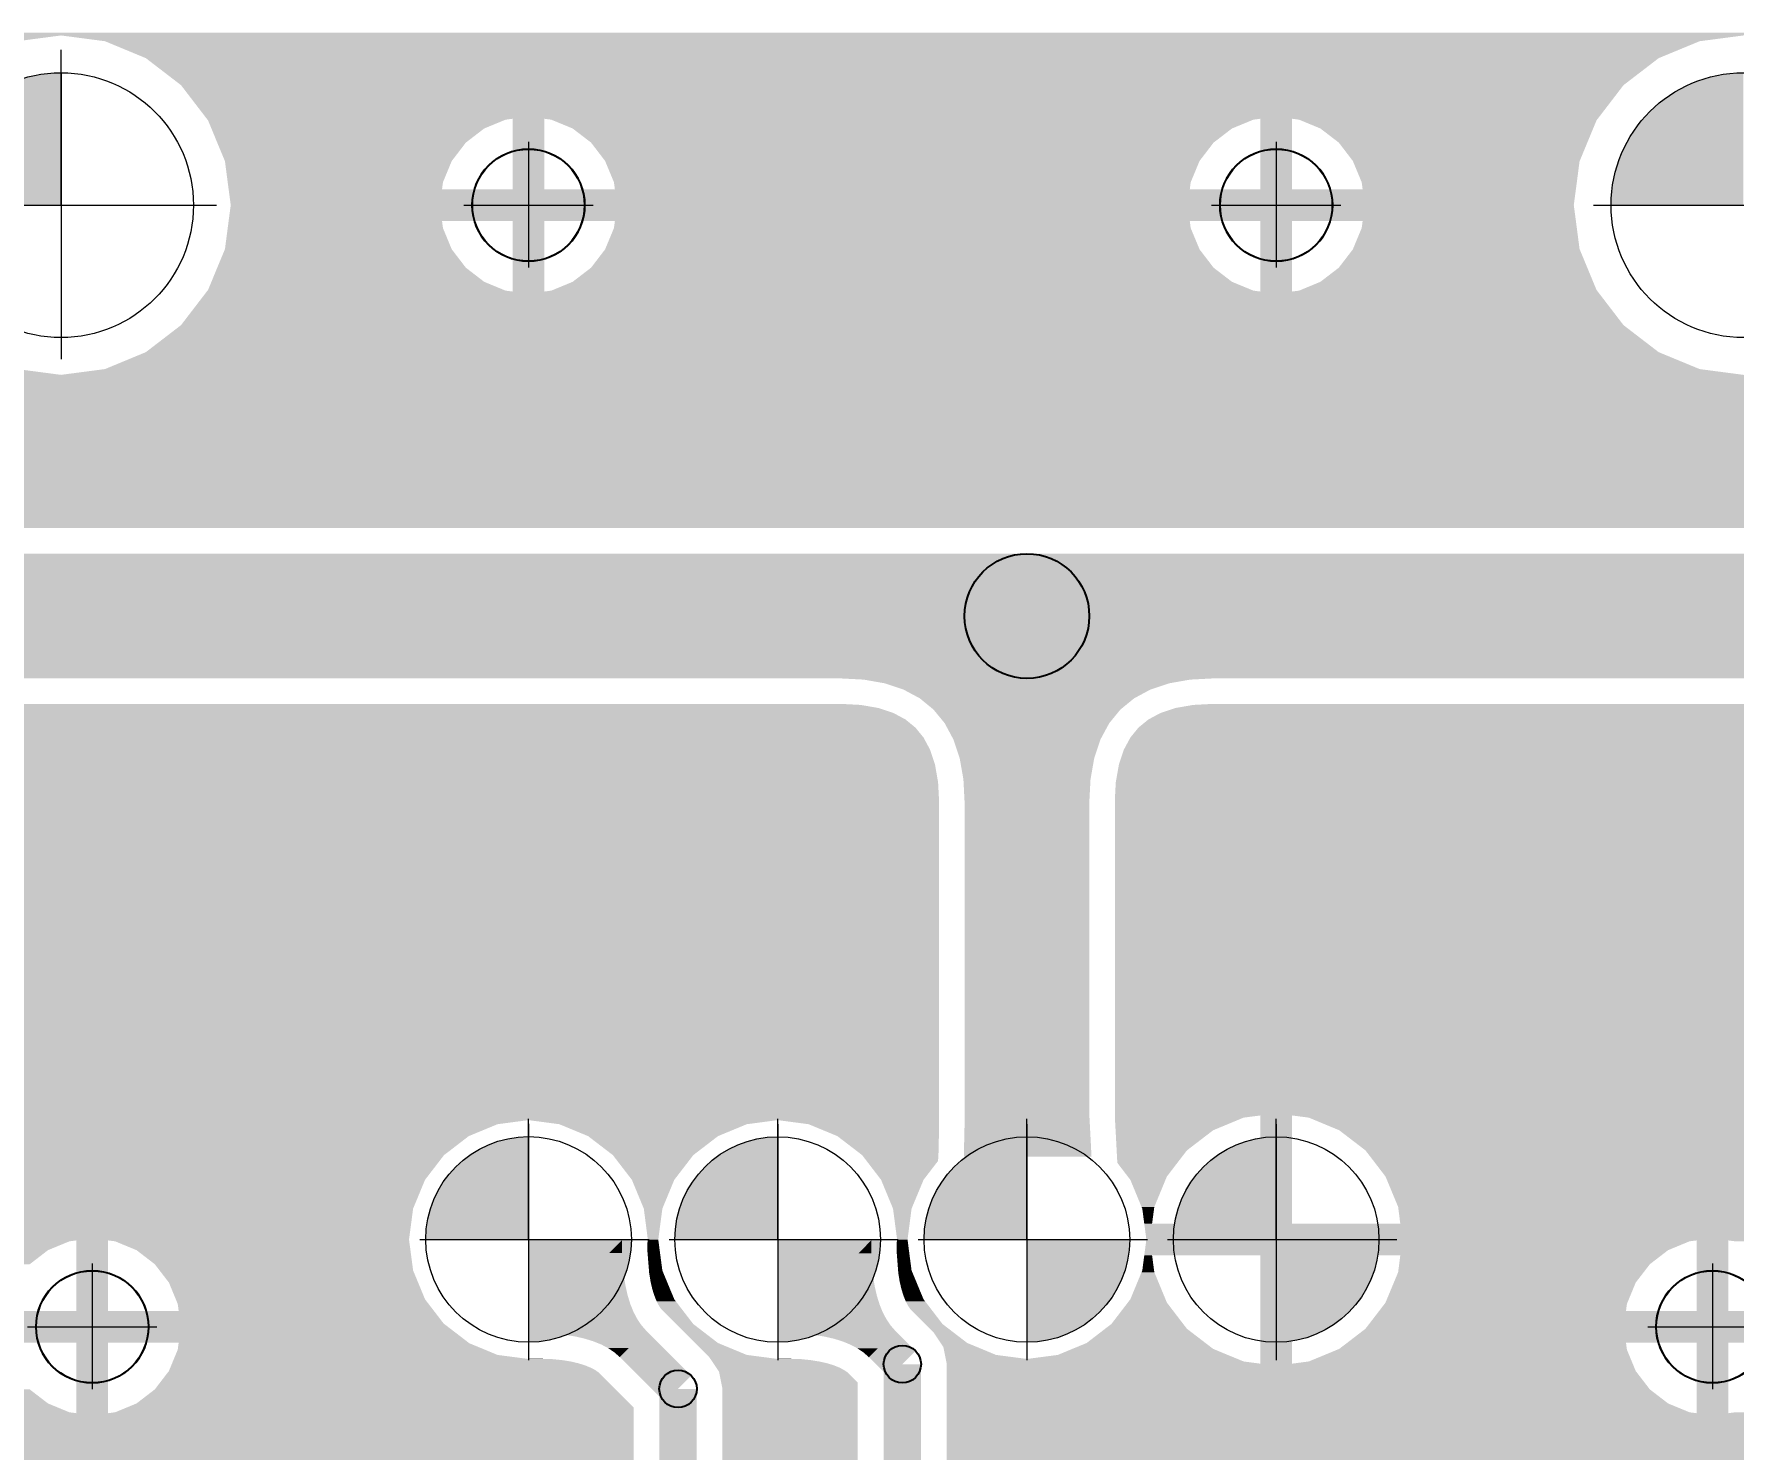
# Model space of a CAD drawing. Header units: millimetres. Extents: x -3633 to 871, y -630 to 261.
# Drawn here: x -1213.8 to -1186.42, y 179.84 to 202.65 of the extents above; entities that cross this region are included whole.
import ezdxf

# ---------------------------------------------------------------- set-up
doc = ezdxf.new("R2010")
doc.units = ezdxf.units.MM
for name, color, linetype in [('DRILL', 7, 'Continuous'), ('DRILL GOST', 7, 'Continuous'), ('TOP_LAYER', 7, 'Continuous'), ('TOP_PASTE', 8, 'Continuous')]:
    doc.layers.add(name, color=color, linetype=linetype)
doc.layers.add('Размерные линии', color=7, linetype='Continuous', lineweight=15)
doc.styles.add('Main', font='isocpeur.ttf', dxfattribs={"height": 3})
doc.dimstyles.new('ISO-25', dxfattribs={"dimtxt": 3, "dimasz": 4, "dimexe": 1.25, "dimexo": 0.625, "dimtad": 1, "dimtoh": 1, "dimtxsty": 'Main', "dimcen": 2.5, "dimadec": 0, "dimazin": 0, "dimtfac": 1, "dimtmove": 0, "dimatfit": 3, "dimfxl": 1, "dimarcsym": 0})

# ---------------------------------------------------------------- blocks, each defined once
blk = doc.blocks.new('ROUND_26')
blk.add_circle((0, 0), 0.01772)
blk = doc.blocks.new('ROUND_4')
blk.add_circle((0, 0), 0.00591)
blk = doc.blocks.new('ROUND_3')
blk.add_circle((0, 0), 0.01969)
blk = doc.blocks.new('*D87')
at = {"layer": 'Defpoints', "color": 0, "transparency": 16777216}
for p in [(-1309.886, 239.974), (-1309.886, 120.364), (-1089.037, 120.364)]:
    blk.add_point(p, dxfattribs=at)
at = {"layer": 'Размерные линии', "color": 0, "lineweight": -2, "transparency": 16777216}
for p, q in [((-1309.886, 120.989), (-1309.886, 241.224)), ((-1089.037, 120.989), (-1089.037, 241.224)), ((-1093.037, 239.974), (-1305.886, 239.974))]:
    blk.add_line(p, q, dxfattribs=at)
at = {"layer": 'Размерные линии', "color": 0, "transparency": 16777216}
for points in [[(-1305.886, 240.64), (-1305.886, 239.307), (-1309.886, 239.974)], [(-1093.037, 240.64), (-1093.037, 239.307), (-1089.037, 239.974)]]:
    blk.add_solid(points, dxfattribs=at)
at = {"layer": 'Размерные линии', "color": 0, "transparency": 16777216, "insert": (-1199.462, 242.099), "char_height": 3, "attachment_point": 5, "style": 'Main'}
blk.add_mtext('%%C110{\\H0.58x;\\S^ -0,9;}', dxfattribs=at)

msp = doc.modelspace()

# ---------------------------------------------------------------- hatches: boundary and pattern name
at = {"layer": 'DRILL', "lineweight": 0}
h = msp.add_hatch(color=256, dxfattribs=at)
h.dxf.hatch_style = 1
h.paths.add_polyline_path([(-1205.837, 184.885, 0.414214), (-1207.493, 183.23), (-1205.837, 183.23)])
h.paths.add_polyline_path([(-1204.182, 183.23), (-1205.837, 183.23), (-1205.837, 181.574, 0.414214)])
h = msp.add_hatch(color=256, dxfattribs=at)
h.dxf.hatch_style = 1
h.paths.add_polyline_path([(-1201.823, 184.883, 0.414214), (-1203.479, 183.228), (-1201.823, 183.228)])
h.paths.add_polyline_path([(-1200.168, 183.228), (-1201.823, 183.228), (-1201.823, 181.572, 0.414214)])
h = msp.add_hatch(color=256, dxfattribs=at)
h.dxf.hatch_style = 1
h.paths.add_polyline_path([(-1197.808, 184.883, 0.414214), (-1199.463, 183.228), (-1197.808, 183.228)])
h.paths.add_polyline_path([(-1196.152, 183.228), (-1197.808, 183.228), (-1197.808, 181.572, 0.414214)])
h = msp.add_hatch(color=256, dxfattribs=at)
h.dxf.hatch_style = 1
h.paths.add_polyline_path([(-1193.792, 184.883, 0.414214), (-1195.447, 183.228), (-1193.792, 183.228)])
h.paths.add_polyline_path([(-1192.136, 183.228), (-1193.792, 183.228), (-1193.792, 181.572, 0.414214)])
at = {"layer": 'DRILL GOST', "lineweight": 0}
h = msp.add_hatch(color=256, dxfattribs=at)
h.dxf.hatch_style = 1
h.paths.add_polyline_path([(-1215.502, 199.893), (-1213.369, 199.893), (-1213.369, 202.026, 0.414214)])
h = msp.add_hatch(color=256, dxfattribs=at)
h.dxf.hatch_style = 1
h.paths.add_polyline_path([(-1188.395, 199.893), (-1186.263, 199.893), (-1186.263, 202.026, 0.414214)])

# ---------------------------------------------------------------- linework, layer by layer
at = {"layer": 'DRILL', "lineweight": 0}
for p, q in [((-1213.369, 202.026), (-1213.369, 197.411)), ((-1213.369, 200.806), (-1213.369, 198.951)), ((-1205.839, 200.912), (-1205.839, 198.89)), ((-1193.791, 200.912), (-1193.791, 198.89)), ((-1215.787, 199.893), (-1210.865, 199.893)), ((-1214.268, 199.893), (-1212.449, 199.893)), ((-1213.369, 199.893), (-1211.236, 199.893)), ((-1206.88, 199.893), (-1204.797, 199.893)), ((-1194.833, 199.893), (-1192.75, 199.893)), ((-1188.681, 199.893), (-1183.759, 199.893)), ((-1187.162, 199.893), (-1185.343, 199.893)), ((-1205.837, 183.23), (-1205.837, 185.173)), ((-1201.823, 183.228), (-1201.823, 185.171)), ((-1197.808, 183.228), (-1197.808, 185.171)), ((-1193.792, 183.228), (-1193.792, 185.171)), ((-1205.837, 185.091), (-1205.836, 181.32)), ((-1205.837, 184.931), (-1205.837, 181.524)), ((-1205.837, 184.931), (-1205.837, 181.524)), ((-1201.823, 185.089), (-1201.823, 181.318)), ((-1201.823, 184.929), (-1201.823, 181.522)), ((-1201.823, 184.929), (-1201.823, 181.522)), ((-1197.808, 185.089), (-1197.807, 181.318)), ((-1197.808, 184.929), (-1197.808, 181.522)), ((-1197.808, 184.929), (-1197.808, 181.522)), ((-1193.792, 185.089), (-1193.791, 181.318)), ((-1193.792, 184.929), (-1193.792, 181.522)), ((-1193.792, 184.929), (-1193.792, 181.522)), ((-1207.588, 183.23), (-1204.093, 183.23)), ((-1206.404, 183.23), (-1205.272, 183.23)), ((-1205.837, 183.23), (-1204.182, 183.23)), ((-1205.837, 183.23), (-1205.837, 181.286)), ((-1205.837, 183.23), (-1203.893, 183.23)), ((-1203.574, 183.228), (-1200.08, 183.228)), ((-1202.39, 183.228), (-1201.258, 183.228)), ((-1201.823, 183.228), (-1200.168, 183.228)), ((-1201.823, 183.228), (-1201.823, 181.284)), ((-1201.823, 183.228), (-1199.88, 183.228)), ((-1199.558, 183.228), (-1196.064, 183.228)), ((-1198.375, 183.228), (-1197.243, 183.228)), ((-1197.808, 183.228), (-1196.152, 183.228)), ((-1197.808, 183.228), (-1197.808, 181.284)), ((-1197.808, 183.228), (-1195.864, 183.228)), ((-1195.542, 183.228), (-1192.048, 183.228)), ((-1194.359, 183.228), (-1193.227, 183.228)), ((-1193.792, 183.228), (-1192.136, 183.228)), ((-1193.792, 183.228), (-1193.792, 181.284)), ((-1193.792, 183.228), (-1191.848, 183.228)), ((-1212.866, 182.841), (-1212.866, 180.82)), ((-1186.764, 182.841), (-1186.764, 180.82)), ((-1213.908, 181.822), (-1211.825, 181.822)), ((-1187.805, 181.822), (-1185.722, 181.822))]:
    msp.add_line(p, q, dxfattribs=at)
at = {"layer": 'DRILL GOST', "lineweight": 0}
msp.add_line((-1213.369, 199.893), (-1213.369, 202.397), dxfattribs=at)
for centre, radius in [((-1213.369, 199.893), 2.133), ((-1186.263, 199.893), 2.133), ((-1205.839, 199.893), 0.911), ((-1193.791, 199.893), 0.911), ((-1205.837, 183.23), 1.656), ((-1201.823, 183.228), 1.656), ((-1197.808, 183.228), 1.656), ((-1193.792, 183.228), 1.656), ((-1212.866, 181.822), 0.911), ((-1186.764, 181.822), 0.911)]:
    msp.add_circle(centre, radius, dxfattribs=at)
at = {"layer": 'TOP_LAYER', "elevation": 0}
for points, const_width in [([(-1214.932, 193.273), (-1197.807, 193.273)], 2.008), ([(-1197.808, 184.565), (-1197.807, 193.273)], 2.008), ([(-1197.807, 193.273), (-1152.845, 193.273)], 2.008), ([(-1201.615, 183.019), (-1199.815, 181.22)], 0.602), ([(-1204.666, 182.059), (-1203.429, 180.822)], 0.602), ([(-1199.815, 157.77), (-1199.815, 181.22)], 0.602), ([(-1203.429, 157.836), (-1203.429, 180.822)], 0.602)]:
    msp.add_lwpolyline(points, dxfattribs=dict(at, const_width=const_width))
at = {"layer": 'TOP_LAYER'}
for points in [[(-1200.819, 192.269), (-1197.807, 194.277), (-1194.795, 192.269), (-1197.807, 194.277)], [(-1200.437, 192.249), (-1200.819, 192.269), (-1195.177, 192.249), (-1194.795, 192.269)], [(-1200.096, 192.189), (-1200.437, 192.249), (-1195.518, 192.189), (-1195.177, 192.249)], [(-1199.795, 192.088), (-1200.096, 192.189), (-1195.819, 192.088), (-1195.518, 192.189)], [(-1199.534, 191.948), (-1199.795, 192.088), (-1196.08, 191.948), (-1195.819, 192.088)], [(-1199.313, 191.767), (-1199.534, 191.948), (-1196.301, 191.767), (-1196.08, 191.948)], [(-1199.132, 191.546), (-1199.313, 191.767), (-1196.482, 191.546), (-1196.301, 191.767)], [(-1198.992, 191.285), (-1199.132, 191.546), (-1196.623, 191.285), (-1196.482, 191.546)], [(-1198.891, 190.984), (-1198.992, 191.285), (-1196.723, 190.984), (-1196.623, 191.285)], [(-1198.831, 190.643), (-1198.891, 190.984), (-1196.783, 190.643), (-1196.723, 190.984)], [(-1198.811, 190.261), (-1198.831, 190.643), (-1196.803, 190.261), (-1196.783, 190.643)], [(-1198.812, 185.082), (-1198.811, 185.254), (-1196.794, 185.082), (-1196.803, 185.254)], [(-1198.824, 184.565), (-1198.812, 185.082), (-1196.767, 184.565), (-1196.794, 185.082)], [(-1204.905, 182.641), (-1204.536, 183.011), (-1204.301, 182.641), (-1204.33, 183.011)], [(-1204.536, 183.011), (-1204.333, 183.215), (-1204.33, 183.011), (-1204.333, 183.215)], [(-1200.891, 182.639), (-1200.521, 183.008), (-1200.286, 182.639), (-1200.315, 183.008)], [(-1200.521, 183.008), (-1200.317, 183.213), (-1200.315, 183.008), (-1200.317, 183.213)], [(-1205.221, 182.324), (-1205.069, 182.476), (-1204.239, 182.324), (-1204.274, 182.476)], [(-1205.069, 182.476), (-1204.905, 182.641), (-1204.274, 182.476), (-1204.301, 182.641)], [(-1201.208, 182.322), (-1201.056, 182.474), (-1200.225, 182.322), (-1200.26, 182.474)], [(-1201.056, 182.474), (-1200.891, 182.639), (-1200.26, 182.474), (-1200.286, 182.639)], [(-1205.484, 182.059), (-1205.359, 182.185), (-1204.145, 182.059), (-1204.196, 182.185)], [(-1205.359, 182.185), (-1205.221, 182.324), (-1204.196, 182.185), (-1204.239, 182.324)], [(-1201.472, 182.057), (-1201.347, 182.183), (-1200.131, 182.057), (-1200.182, 182.183)], [(-1201.347, 182.183), (-1201.208, 182.322), (-1200.182, 182.183), (-1200.225, 182.322)], [(-1205.696, 181.847), (-1205.597, 181.947), (-1204.018, 181.847), (-1204.085, 181.947)], [(-1205.597, 181.947), (-1205.484, 182.059), (-1204.085, 181.947), (-1204.145, 182.059)], [(-1201.685, 181.845), (-1201.585, 181.944), (-1200.004, 181.845), (-1200.071, 181.944)], [(-1201.585, 181.944), (-1201.472, 182.057), (-1200.071, 181.944), (-1200.131, 182.057)], [(-1205.821, 181.722), (-1205.782, 181.761), (-1203.981, 181.722), (-1203.942, 181.761)], [(-1205.425, 181.71), (-1205.821, 181.722), (-1203.992, 181.71), (-1203.981, 181.722)], [(-1205.782, 181.761), (-1205.696, 181.847), (-1203.942, 181.761), (-1204.018, 181.847)], [(-1205.247, 181.692), (-1205.425, 181.71), (-1204.01, 181.692), (-1203.992, 181.71)], [(-1205.082, 181.666), (-1205.247, 181.692), (-1204.036, 181.666), (-1204.01, 181.692)], [(-1204.931, 181.631), (-1205.082, 181.666), (-1204.071, 181.631), (-1204.036, 181.666)], [(-1204.792, 181.588), (-1204.931, 181.631), (-1204.114, 181.588), (-1204.071, 181.631)], [(-1201.808, 181.722), (-1201.771, 181.758), (-1199.964, 181.722), (-1199.928, 181.758)], [(-1201.412, 181.71), (-1201.808, 181.722), (-1199.976, 181.71), (-1199.964, 181.722)], [(-1201.771, 181.758), (-1201.685, 181.845), (-1199.928, 181.758), (-1200.004, 181.845)], [(-1201.234, 181.691), (-1201.412, 181.71), (-1199.995, 181.691), (-1199.976, 181.71)], [(-1201.069, 181.665), (-1201.234, 181.691), (-1200.022, 181.665), (-1199.995, 181.691)], [(-1200.917, 181.63), (-1201.069, 181.665), (-1200.056, 181.63), (-1200.022, 181.665)], [(-1200.778, 181.587), (-1200.917, 181.63), (-1200.099, 181.587), (-1200.056, 181.63)], [(-1204.666, 181.537), (-1204.792, 181.588), (-1204.165, 181.537), (-1204.114, 181.588)], [(-1204.553, 181.478), (-1204.666, 181.537), (-1204.224, 181.478), (-1204.165, 181.537)], [(-1204.454, 181.41), (-1204.553, 181.478), (-1204.291, 181.41), (-1204.224, 181.478)], [(-1204.367, 181.334), (-1204.454, 181.41), (-1204.367, 181.334), (-1204.291, 181.41)], [(-1200.652, 181.535), (-1200.778, 181.587), (-1200.151, 181.535), (-1200.099, 181.587)], [(-1200.54, 181.476), (-1200.652, 181.535), (-1200.21, 181.476), (-1200.151, 181.535)], [(-1200.44, 181.408), (-1200.54, 181.476), (-1200.278, 181.408), (-1200.21, 181.476)], [(-1200.354, 181.332), (-1200.44, 181.408), (-1200.354, 181.332), (-1200.278, 181.408)]]:
    msp.add_solid(points, dxfattribs=at)
at = {"layer": 'TOP_PASTE'}
msp.add_circle((-1199.816, 119.572), 110, dxfattribs=at)
for points in [[(-1253.653, 202.534), (-1253.428, 202.627), (-1214.077, 202.534), (-1213.369, 202.627)], [(-1253.428, 202.627), (-1253.315, 202.674), (-1146.202, 202.627), (-1146.315, 202.674)], [(-1212.661, 202.534), (-1213.369, 202.627), (-1186.97, 202.534), (-1186.263, 202.627)], [(-1212.002, 202.261), (-1212.661, 202.534), (-1187.63, 202.261), (-1186.97, 202.534)], [(-1211.436, 201.826), (-1212.002, 202.261), (-1188.196, 201.826), (-1187.63, 202.261)], [(-1211.021, 201.285), (-1211.436, 201.826), (-1188.611, 201.285), (-1188.196, 201.826)], [(-1211.009, 201.27), (-1211.021, 201.285), (-1206.208, 201.27), (-1206.094, 201.285)], [(-1211.001, 201.26), (-1211.009, 201.27), (-1206.232, 201.26), (-1206.208, 201.27)], [(-1210.946, 201.128), (-1211.001, 201.26), (-1206.552, 201.128), (-1206.232, 201.26)], [(-1210.853, 200.901), (-1210.946, 201.128), (-1206.847, 200.901), (-1206.552, 201.128)], [(-1206.094, 200.148), (-1206.094, 201.285), (-1205.584, 200.148), (-1205.584, 201.285)], [(-1205.47, 201.27), (-1205.584, 201.285), (-1194.16, 201.27), (-1194.046, 201.285)], [(-1205.126, 201.128), (-1205.47, 201.27), (-1194.504, 201.128), (-1194.16, 201.27)], [(-1204.83, 200.901), (-1205.126, 201.128), (-1194.8, 200.901), (-1194.504, 201.128)], [(-1194.046, 200.148), (-1194.046, 201.285), (-1193.536, 200.148), (-1193.536, 201.285)], [(-1193.422, 201.27), (-1193.536, 201.285), (-1188.623, 201.27), (-1188.611, 201.285)], [(-1193.398, 201.26), (-1193.422, 201.27), (-1188.63, 201.26), (-1188.623, 201.27)], [(-1193.079, 201.128), (-1193.398, 201.26), (-1188.685, 201.128), (-1188.63, 201.26)], [(-1192.783, 200.901), (-1193.079, 201.128), (-1188.779, 200.901), (-1188.685, 201.128)], [(-1210.73, 200.606), (-1210.853, 200.901), (-1207.073, 200.606), (-1206.847, 200.901)], [(-1204.604, 200.606), (-1204.83, 200.901), (-1195.026, 200.606), (-1194.8, 200.901)], [(-1192.557, 200.606), (-1192.783, 200.901), (-1188.901, 200.606), (-1188.779, 200.901)], [(-1210.728, 200.601), (-1210.73, 200.606), (-1207.076, 200.601), (-1207.073, 200.606)], [(-1210.684, 200.262), (-1210.728, 200.601), (-1207.216, 200.262), (-1207.076, 200.601)], [(-1204.461, 200.262), (-1204.604, 200.606), (-1195.169, 200.262), (-1195.026, 200.606)], [(-1192.555, 200.601), (-1192.557, 200.606), (-1188.904, 200.601), (-1188.901, 200.606)], [(-1192.414, 200.262), (-1192.555, 200.601), (-1188.948, 200.262), (-1188.904, 200.601)], [(-1210.669, 200.148), (-1210.684, 200.262), (-1207.231, 200.148), (-1207.216, 200.262)], [(-1204.446, 200.148), (-1204.461, 200.262), (-1195.184, 200.148), (-1195.169, 200.262)], [(-1192.399, 200.148), (-1192.414, 200.262), (-1188.963, 200.148), (-1188.948, 200.262)], [(-1210.635, 199.893), (-1210.669, 200.148), (-1188.997, 199.893), (-1188.963, 200.148)], [(-1210.669, 199.638), (-1210.635, 199.893), (-1188.963, 199.638), (-1188.997, 199.893)], [(-1210.728, 199.185), (-1210.684, 199.524), (-1207.076, 199.185), (-1207.216, 199.524)], [(-1210.684, 199.524), (-1210.669, 199.638), (-1207.216, 199.524), (-1207.231, 199.638)], [(-1206.094, 198.501), (-1206.094, 199.638), (-1205.584, 198.501), (-1205.584, 199.638)], [(-1204.604, 199.18), (-1204.461, 199.524), (-1195.026, 199.18), (-1195.169, 199.524)], [(-1204.461, 199.524), (-1204.446, 199.638), (-1195.169, 199.524), (-1195.184, 199.638)], [(-1194.046, 198.501), (-1194.046, 199.638), (-1193.536, 198.501), (-1193.536, 199.638)], [(-1192.555, 199.185), (-1192.414, 199.524), (-1188.904, 199.185), (-1188.948, 199.524)], [(-1192.414, 199.524), (-1192.399, 199.638), (-1188.948, 199.524), (-1188.963, 199.638)], [(-1210.853, 198.885), (-1210.73, 199.18), (-1206.847, 198.885), (-1207.073, 199.18)], [(-1210.73, 199.18), (-1210.728, 199.185), (-1207.073, 199.18), (-1207.076, 199.185)], [(-1204.83, 198.885), (-1204.604, 199.18), (-1194.8, 198.885), (-1195.026, 199.18)], [(-1192.783, 198.885), (-1192.557, 199.18), (-1188.779, 198.885), (-1188.901, 199.18)], [(-1192.557, 199.18), (-1192.555, 199.185), (-1188.901, 199.18), (-1188.904, 199.185)], [(-1210.946, 198.658), (-1210.853, 198.885), (-1206.552, 198.658), (-1206.847, 198.885)], [(-1205.126, 198.658), (-1204.83, 198.885), (-1194.504, 198.658), (-1194.8, 198.885)], [(-1193.079, 198.658), (-1192.783, 198.885), (-1188.685, 198.658), (-1188.779, 198.885)], [(-1211.001, 198.526), (-1210.946, 198.658), (-1206.232, 198.526), (-1206.552, 198.658)], [(-1205.47, 198.516), (-1205.126, 198.658), (-1194.16, 198.516), (-1194.504, 198.658)], [(-1193.398, 198.526), (-1193.079, 198.658), (-1188.63, 198.526), (-1188.685, 198.658)], [(-1211.436, 197.96), (-1211.021, 198.501), (-1188.196, 197.96), (-1188.611, 198.501)], [(-1211.021, 198.501), (-1211.009, 198.516), (-1206.094, 198.501), (-1206.208, 198.516)], [(-1211.009, 198.516), (-1211.001, 198.526), (-1206.208, 198.516), (-1206.232, 198.526)], [(-1205.584, 198.501), (-1205.47, 198.516), (-1194.046, 198.501), (-1194.16, 198.516)], [(-1193.536, 198.501), (-1193.422, 198.516), (-1188.611, 198.501), (-1188.623, 198.516)], [(-1193.422, 198.516), (-1193.398, 198.526), (-1188.623, 198.516), (-1188.63, 198.526)], [(-1212.002, 197.525), (-1211.436, 197.96), (-1187.63, 197.525), (-1188.196, 197.96)], [(-1212.661, 197.252), (-1212.002, 197.525), (-1186.97, 197.252), (-1187.63, 197.525)], [(-1278.082, 197.159), (-1277.989, 197.252), (-1213.369, 197.159), (-1214.077, 197.252)], [(-1213.369, 197.159), (-1212.661, 197.252), (-1186.263, 197.159), (-1186.97, 197.252)], [(-1278.65, 196.591), (-1278.082, 197.159), (-1120.257, 196.591), (-1120.81, 197.159)], [(-1269.627, 196.488), (-1270.41, 196.591), (-1130.004, 196.488), (-1129.222, 196.591)], [(-1268.864, 196.283), (-1269.627, 196.488), (-1130.767, 196.283), (-1130.004, 196.488)], [(-1268.135, 195.981), (-1268.864, 196.283), (-1131.497, 195.981), (-1130.767, 196.283)], [(-1267.451, 195.586), (-1268.135, 195.981), (-1132.18, 195.586), (-1131.497, 195.981)], [(-1266.825, 195.106), (-1267.451, 195.586), (-1132.807, 195.106), (-1132.18, 195.586)], [(-1266.41, 194.691), (-1266.825, 195.106), (-1133.222, 194.691), (-1132.807, 195.106)], [(-1214.49, 191.711), (-1214.41, 191.791), (-1199.958, 191.711), (-1200.197, 191.791)], [(-1214.41, 191.791), (-1214.359, 191.841), (-1200.197, 191.791), (-1200.484, 191.841)], [(-1214.359, 191.841), (-1214.345, 191.855), (-1200.484, 191.841), (-1200.749, 191.855)], [(-1195.656, 191.711), (-1195.417, 191.791), (-1153.288, 191.711), (-1153.368, 191.791)], [(-1195.417, 191.791), (-1195.13, 191.841), (-1153.368, 191.791), (-1153.419, 191.841)], [(-1195.13, 191.841), (-1194.865, 191.855), (-1153.419, 191.841), (-1153.433, 191.855)], [(-1214.883, 191.317), (-1214.724, 191.476), (-1199.474, 191.317), (-1199.604, 191.476)], [(-1214.724, 191.476), (-1214.595, 191.606), (-1199.604, 191.476), (-1199.763, 191.606)], [(-1214.595, 191.606), (-1214.49, 191.711), (-1199.763, 191.606), (-1199.958, 191.711)], [(-1196.14, 191.317), (-1196.01, 191.476), (-1152.895, 191.317), (-1153.053, 191.476)], [(-1196.01, 191.476), (-1195.852, 191.606), (-1153.053, 191.476), (-1153.183, 191.606)], [(-1195.852, 191.606), (-1195.656, 191.711), (-1153.183, 191.606), (-1153.288, 191.711)], [(-1215.078, 191.122), (-1214.883, 191.317), (-1199.369, 191.122), (-1199.474, 191.317)], [(-1196.245, 191.122), (-1196.14, 191.317), (-1152.7, 191.122), (-1152.895, 191.317)], [(-1215.317, 190.883), (-1215.078, 191.122), (-1199.289, 190.883), (-1199.369, 191.122)], [(-1196.325, 190.883), (-1196.245, 191.122), (-1152.46, 190.883), (-1152.7, 191.122)], [(-1215.604, 190.596), (-1215.317, 190.883), (-1199.239, 190.596), (-1199.289, 190.883)], [(-1196.376, 190.596), (-1196.325, 190.883), (-1152.174, 190.596), (-1152.46, 190.883)], [(-1215.869, 190.331), (-1215.604, 190.596), (-1199.225, 190.331), (-1199.239, 190.596)], [(-1196.39, 190.331), (-1196.376, 190.596), (-1151.909, 190.331), (-1152.174, 190.596)], [(-1216.43, 189.77), (-1215.869, 190.331), (-1199.225, 189.77), (-1199.225, 190.331)], [(-1196.39, 188.859), (-1196.39, 190.331), (-1150.436, 188.859), (-1151.909, 190.331)], [(-1217.066, 189.403), (-1216.724, 189.545), (-1199.225, 189.403), (-1199.225, 189.545)], [(-1216.724, 189.545), (-1216.43, 189.77), (-1199.225, 189.545), (-1199.225, 189.77)], [(-1250.98, 189.079), (-1250.516, 189.272), (-1199.225, 189.079), (-1199.225, 189.272)], [(-1250.516, 189.272), (-1250.407, 189.355), (-1199.225, 189.272), (-1199.225, 189.355)], [(-1217.433, 189.355), (-1217.066, 189.403), (-1199.225, 189.355), (-1199.225, 189.403)], [(-1265.089, 188.627), (-1264.985, 189.014), (-1199.225, 188.627), (-1199.225, 189.014)], [(-1251.478, 189.014), (-1250.98, 189.079), (-1199.225, 189.014), (-1199.225, 189.079)], [(-1196.39, 188.814), (-1196.39, 188.859), (-1163.01, 188.814), (-1162.669, 188.859)], [(-1196.39, 188.683), (-1196.39, 188.814), (-1163.328, 188.683), (-1163.01, 188.814)], [(-1265.288, 188.146), (-1265.089, 188.627), (-1199.225, 188.146), (-1199.225, 188.627)], [(-1196.39, 188.473), (-1196.39, 188.683), (-1163.6, 188.473), (-1163.328, 188.683)], [(-1196.39, 188.201), (-1196.39, 188.473), (-1163.809, 188.201), (-1163.6, 188.473)], [(-1196.39, 187.883), (-1196.39, 188.201), (-1163.941, 187.883), (-1163.809, 188.201)], [(-1240.625, 188.114), (-1240.87, 188.146), (-1199.225, 188.114), (-1199.225, 188.146)], [(-1240.52, 188.07), (-1240.625, 188.114), (-1199.225, 188.07), (-1199.225, 188.114)], [(-1225.393, 188.008), (-1225.865, 188.07), (-1199.225, 188.008), (-1199.225, 188.07)], [(-1224.954, 187.826), (-1225.393, 188.008), (-1199.225, 187.826), (-1199.225, 188.008)], [(-1224.576, 187.536), (-1224.954, 187.826), (-1199.225, 187.536), (-1199.225, 187.826)], [(-1196.39, 187.543), (-1196.39, 187.883), (-1163.986, 187.543), (-1163.941, 187.883)], [(-1224.287, 187.159), (-1224.576, 187.536), (-1199.225, 187.159), (-1199.225, 187.536)], [(-1196.39, 187.202), (-1196.39, 187.543), (-1163.941, 187.202), (-1163.986, 187.543)], [(-1224.105, 186.719), (-1224.287, 187.159), (-1199.225, 186.719), (-1199.225, 187.159)], [(-1196.39, 186.884), (-1196.39, 187.202), (-1163.809, 186.884), (-1163.941, 187.202)], [(-1196.39, 186.612), (-1196.39, 186.884), (-1163.6, 186.612), (-1163.809, 186.884)], [(-1224.043, 186.248), (-1224.105, 186.719), (-1199.225, 186.248), (-1199.225, 186.719)], [(-1196.39, 186.403), (-1196.39, 186.612), (-1163.328, 186.403), (-1163.6, 186.612)], [(-1224.105, 185.776), (-1224.043, 186.248), (-1199.225, 185.776), (-1199.225, 186.248)], [(-1196.39, 186.271), (-1196.39, 186.403), (-1163.01, 186.271), (-1163.328, 186.403)], [(-1196.39, 186.226), (-1196.39, 186.271), (-1162.669, 186.226), (-1163.01, 186.271)], [(-1196.39, 185.849), (-1196.39, 186.226), (-1161.164, 185.849), (-1161.541, 186.226)], [(-1224.287, 185.336), (-1224.105, 185.776), (-1199.225, 185.336), (-1199.225, 185.776)], [(-1196.39, 185.804), (-1196.39, 185.849), (-1163.01, 185.804), (-1162.669, 185.849)], [(-1196.39, 185.673), (-1196.39, 185.804), (-1163.328, 185.673), (-1163.01, 185.804)], [(-1196.39, 185.464), (-1196.39, 185.673), (-1163.6, 185.464), (-1163.328, 185.673)], [(-1196.39, 185.227), (-1196.39, 185.464), (-1163.781, 185.227), (-1163.6, 185.464)], [(-1224.479, 185.086), (-1224.428, 185.152), (-1206.337, 185.086), (-1205.839, 185.152)], [(-1224.428, 185.152), (-1224.287, 185.336), (-1199.225, 185.152), (-1199.225, 185.336)], [(-1205.341, 185.086), (-1205.839, 185.152), (-1202.321, 185.086), (-1201.823, 185.152)], [(-1201.325, 185.086), (-1201.823, 185.152), (-1199.225, 185.086), (-1199.225, 185.152)], [(-1196.39, 185.192), (-1196.39, 185.227), (-1194.318, 185.192), (-1194.046, 185.227)], [(-1196.39, 185.184), (-1196.39, 185.192), (-1194.337, 185.184), (-1194.318, 185.192)], [(-1196.379, 184.988), (-1196.39, 185.184), (-1194.808, 184.988), (-1194.337, 185.184)], [(-1194.046, 183.483), (-1194.046, 185.227), (-1193.536, 183.483), (-1193.536, 185.227)], [(-1193.265, 185.192), (-1193.536, 185.227), (-1163.809, 185.192), (-1163.781, 185.227)], [(-1193.263, 185.191), (-1193.265, 185.192), (-1163.809, 185.191), (-1163.809, 185.192)], [(-1192.775, 184.988), (-1193.263, 185.191), (-1163.893, 184.988), (-1163.809, 185.191)], [(-1224.954, 184.669), (-1224.661, 184.894), (-1207.093, 184.669), (-1206.801, 184.894)], [(-1224.661, 184.894), (-1224.576, 184.959), (-1206.801, 184.894), (-1206.644, 184.959)], [(-1224.576, 184.959), (-1224.479, 185.086), (-1206.644, 184.959), (-1206.337, 185.086)], [(-1204.877, 184.894), (-1205.341, 185.086), (-1202.785, 184.894), (-1202.321, 185.086)], [(-1204.478, 184.588), (-1204.877, 184.894), (-1203.183, 184.588), (-1202.785, 184.894)], [(-1200.938, 184.926), (-1201.325, 185.086), (-1199.225, 184.926), (-1199.225, 185.086)], [(-1200.861, 184.894), (-1200.938, 184.926), (-1199.226, 184.894), (-1199.225, 184.926)], [(-1200.462, 184.588), (-1200.861, 184.894), (-1199.233, 184.588), (-1199.226, 184.894)], [(-1196.362, 184.665), (-1196.379, 184.988), (-1195.229, 184.665), (-1194.808, 184.988)], [(-1192.625, 184.873), (-1192.775, 184.988), (-1163.941, 184.873), (-1163.893, 184.988)], [(-1225.15, 184.588), (-1224.954, 184.669), (-1207.199, 184.588), (-1207.093, 184.669)], [(-1196.351, 184.464), (-1196.362, 184.665), (-1195.384, 184.464), (-1195.229, 184.665)], [(-1192.354, 184.665), (-1192.625, 184.873), (-1163.968, 184.665), (-1163.941, 184.873)], [(-1192.252, 184.533), (-1192.354, 184.665), (-1163.986, 184.533), (-1163.968, 184.665)], [(-1240.606, 184.389), (-1240.52, 184.425), (-1207.352, 184.389), (-1207.324, 184.425)], [(-1233.608, 184.345), (-1233.949, 184.389), (-1207.386, 184.345), (-1207.352, 184.389)], [(-1233.291, 184.213), (-1233.608, 184.345), (-1207.487, 184.213), (-1207.386, 184.345)], [(-1225.865, 184.425), (-1225.393, 184.487), (-1207.324, 184.425), (-1207.277, 184.487)], [(-1225.393, 184.487), (-1225.15, 184.588), (-1207.277, 184.487), (-1207.199, 184.588)], [(-1204.172, 184.19), (-1204.478, 184.588), (-1203.489, 184.19), (-1203.183, 184.588)], [(-1200.461, 184.586), (-1200.462, 184.588), (-1199.233, 184.586), (-1199.233, 184.588)], [(-1200.39, 184.494), (-1200.461, 184.586), (-1199.24, 184.494), (-1199.233, 184.586)], [(-1200.157, 184.19), (-1200.39, 184.494), (-1199.473, 184.19), (-1199.24, 184.494)], [(-1196.183, 184.244), (-1196.351, 184.464), (-1195.552, 184.244), (-1195.384, 184.464)], [(-1192.031, 184.244), (-1192.252, 184.533), (-1163.948, 184.244), (-1163.986, 184.533)], [(-1233.26, 184.19), (-1233.291, 184.213), (-1207.505, 184.19), (-1207.487, 184.213)], [(-1233.018, 184.004), (-1233.26, 184.19), (-1207.582, 184.004), (-1207.505, 184.19)], [(-1203.98, 183.726), (-1204.172, 184.19), (-1203.681, 183.726), (-1203.489, 184.19)], [(-1199.965, 183.726), (-1200.157, 184.19), (-1199.666, 183.726), (-1199.473, 184.19)], [(-1196.141, 184.19), (-1196.183, 184.244), (-1195.575, 184.19), (-1195.552, 184.244)], [(-1195.961, 183.754), (-1196.141, 184.19), (-1195.755, 183.754), (-1195.575, 184.19)], [(-1192.009, 184.192), (-1192.031, 184.244), (-1163.941, 184.192), (-1163.948, 184.244)], [(-1191.877, 183.875), (-1192.009, 184.192), (-1163.809, 183.875), (-1163.941, 184.192)], [(-1233.004, 183.986), (-1233.018, 184.004), (-1207.589, 183.986), (-1207.582, 184.004)], [(-1232.965, 183.949), (-1233.004, 183.986), (-1207.605, 183.949), (-1207.589, 183.986)], [(-1232.92, 183.911), (-1232.965, 183.949), (-1207.62, 183.911), (-1207.605, 183.949)], [(-1232.876, 183.88), (-1232.92, 183.911), (-1207.633, 183.88), (-1207.62, 183.911)], [(-1232.832, 183.853), (-1232.876, 183.88), (-1207.644, 183.853), (-1207.633, 183.88)], [(-1232.788, 183.832), (-1232.832, 183.853), (-1207.653, 183.832), (-1207.644, 183.853)], [(-1232.745, 183.815), (-1232.788, 183.832), (-1207.66, 183.815), (-1207.653, 183.832)], [(-1232.7, 183.801), (-1232.745, 183.815), (-1207.666, 183.801), (-1207.66, 183.815)], [(-1232.654, 183.792), (-1232.7, 183.801), (-1207.67, 183.792), (-1207.666, 183.801)], [(-1232.635, 183.79), (-1232.654, 183.792), (-1207.671, 183.79), (-1207.67, 183.792)], [(-1221.543, 183.735), (-1221.817, 183.79), (-1207.693, 183.735), (-1207.671, 183.79)], [(-1191.827, 183.754), (-1191.877, 183.875), (-1163.717, 183.754), (-1163.809, 183.875)], [(-1221.529, 183.726), (-1221.543, 183.735), (-1207.697, 183.726), (-1207.693, 183.735)], [(-1221.311, 183.58), (-1221.529, 183.726), (-1207.716, 183.58), (-1207.697, 183.726)], [(-1220.959, 183.228), (-1221.311, 183.58), (-1207.763, 183.228), (-1207.716, 183.58)], [(-1203.915, 183.228), (-1203.98, 183.726), (-1203.747, 183.228), (-1203.681, 183.726)], [(-1199.899, 183.228), (-1199.965, 183.726), (-1199.731, 183.228), (-1199.666, 183.726)], [(-1195.949, 183.726), (-1195.961, 183.754), (-1195.759, 183.726), (-1195.755, 183.754)], [(-1195.917, 183.483), (-1195.949, 183.726), (-1195.791, 183.483), (-1195.759, 183.726)], [(-1191.807, 183.602), (-1191.827, 183.754), (-1163.6, 183.602), (-1163.717, 183.754)], [(-1191.806, 183.59), (-1191.807, 183.602), (-1163.584, 183.59), (-1163.6, 183.602)], [(-1191.804, 183.578), (-1191.806, 183.59), (-1163.574, 183.578), (-1163.584, 183.59)], [(-1191.802, 183.559), (-1191.804, 183.578), (-1163.56, 183.559), (-1163.574, 183.578)], [(-1191.799, 183.535), (-1191.802, 183.559), (-1163.545, 183.535), (-1163.56, 183.559)], [(-1191.795, 183.506), (-1191.799, 183.535), (-1163.531, 183.506), (-1163.545, 183.535)], [(-1195.915, 183.47), (-1195.917, 183.483), (-1163.518, 183.47), (-1163.523, 183.483)], [(-1195.909, 183.427), (-1195.915, 183.47), (-1163.506, 183.427), (-1163.518, 183.47)], [(-1195.903, 183.377), (-1195.909, 183.427), (-1163.495, 183.377), (-1163.506, 183.427)], [(-1195.896, 183.325), (-1195.903, 183.377), (-1163.488, 183.325), (-1163.495, 183.377)], [(-1195.883, 183.228), (-1195.896, 183.325), (-1163.488, 183.228), (-1163.488, 183.325)], [(-1191.792, 183.483), (-1191.795, 183.506), (-1163.523, 183.483), (-1163.531, 183.506)], [(-1220.945, 183.214), (-1220.959, 183.228), (-1207.761, 183.214), (-1207.763, 183.228)], [(-1220.93, 183.199), (-1220.945, 183.214), (-1213.235, 183.199), (-1213.121, 183.214)], [(-1220.788, 183.057), (-1220.93, 183.199), (-1213.579, 183.057), (-1213.235, 183.199)], [(-1220.561, 182.83), (-1220.788, 183.057), (-1213.874, 182.83), (-1213.579, 183.057)], [(-1213.121, 182.077), (-1213.121, 183.214), (-1212.611, 182.077), (-1212.611, 183.214)], [(-1212.497, 183.199), (-1212.611, 183.214), (-1207.759, 183.199), (-1207.761, 183.214)], [(-1212.153, 183.057), (-1212.497, 183.199), (-1207.74, 183.057), (-1207.759, 183.199)], [(-1211.858, 182.83), (-1212.153, 183.057), (-1207.71, 182.83), (-1207.74, 183.057)], [(-1203.923, 183.167), (-1203.915, 183.228), (-1203.739, 183.167), (-1203.747, 183.228)], [(-1203.921, 183.029), (-1203.923, 183.167), (-1203.721, 183.029), (-1203.739, 183.167)], [(-1203.897, 182.73), (-1203.921, 183.029), (-1203.681, 182.73), (-1203.721, 183.029)], [(-1199.907, 183.165), (-1199.899, 183.228), (-1199.723, 183.165), (-1199.731, 183.228)], [(-1199.906, 183.026), (-1199.907, 183.165), (-1199.705, 183.026), (-1199.723, 183.165)], [(-1199.883, 182.73), (-1199.906, 183.026), (-1199.666, 182.73), (-1199.705, 183.026)], [(-1195.949, 182.73), (-1195.917, 182.973), (-1195.759, 182.73), (-1195.791, 182.973)], [(-1195.917, 182.973), (-1195.906, 183.057), (-1187.586, 182.973), (-1187.477, 183.057)], [(-1195.906, 183.057), (-1195.887, 183.199), (-1187.477, 183.057), (-1187.133, 183.199)], [(-1195.887, 183.199), (-1195.885, 183.214), (-1187.133, 183.199), (-1187.019, 183.214)], [(-1195.885, 183.214), (-1195.883, 183.228), (-1163.488, 183.214), (-1163.488, 183.228)], [(-1194.046, 181.228), (-1194.046, 182.973), (-1193.536, 181.228), (-1193.536, 182.973)], [(-1191.81, 182.83), (-1191.792, 182.973), (-1187.772, 182.83), (-1187.586, 182.973)], [(-1187.019, 182.077), (-1187.019, 183.214), (-1186.509, 182.077), (-1186.509, 183.214)], [(-1186.395, 183.199), (-1186.509, 183.214), (-1163.488, 183.199), (-1163.488, 183.214)], [(-1211.781, 182.73), (-1211.858, 182.83), (-1207.697, 182.73), (-1207.71, 182.83)], [(-1211.631, 182.535), (-1211.781, 182.73), (-1207.616, 182.535), (-1207.697, 182.73)], [(-1203.894, 182.69), (-1203.897, 182.73), (-1203.665, 182.69), (-1203.681, 182.73)], [(-1203.872, 182.555), (-1203.894, 182.69), (-1203.609, 182.555), (-1203.665, 182.69)], [(-1199.88, 182.687), (-1199.883, 182.73), (-1199.648, 182.687), (-1199.666, 182.73)], [(-1199.858, 182.552), (-1199.88, 182.687), (-1199.592, 182.552), (-1199.648, 182.687)], [(-1196.141, 182.266), (-1195.961, 182.701), (-1195.575, 182.266), (-1195.755, 182.701)], [(-1195.961, 182.701), (-1195.949, 182.73), (-1195.755, 182.701), (-1195.759, 182.73)], [(-1191.896, 182.535), (-1191.827, 182.701), (-1187.999, 182.535), (-1187.871, 182.701)], [(-1191.827, 182.701), (-1191.81, 182.83), (-1187.871, 182.701), (-1187.772, 182.83)], [(-1211.52, 182.266), (-1211.631, 182.535), (-1207.505, 182.266), (-1207.616, 182.535)], [(-1203.844, 182.431), (-1203.872, 182.555), (-1203.558, 182.431), (-1203.609, 182.555)], [(-1203.81, 182.324), (-1203.844, 182.431), (-1203.513, 182.324), (-1203.558, 182.431)], [(-1199.829, 182.428), (-1199.858, 182.552), (-1199.541, 182.428), (-1199.592, 182.552)], [(-1199.796, 182.321), (-1199.829, 182.428), (-1199.496, 182.321), (-1199.541, 182.428)], [(-1192.031, 182.211), (-1191.896, 182.535), (-1188.133, 182.211), (-1187.999, 182.535)], [(-1211.489, 182.191), (-1211.52, 182.266), (-1207.448, 182.191), (-1207.505, 182.266)], [(-1211.474, 182.077), (-1211.489, 182.191), (-1207.36, 182.077), (-1207.448, 182.191)], [(-1203.787, 182.266), (-1203.81, 182.324), (-1203.489, 182.266), (-1203.513, 182.324)], [(-1203.773, 182.233), (-1203.787, 182.266), (-1203.464, 182.233), (-1203.489, 182.266)], [(-1203.734, 182.158), (-1203.773, 182.233), (-1203.407, 182.158), (-1203.464, 182.233)], [(-1203.696, 182.102), (-1203.734, 182.158), (-1203.364, 182.102), (-1203.407, 182.158)], [(-1199.774, 182.266), (-1199.796, 182.321), (-1199.473, 182.266), (-1199.496, 182.321)], [(-1199.759, 182.23), (-1199.774, 182.266), (-1199.446, 182.23), (-1199.473, 182.266)], [(-1199.72, 182.156), (-1199.759, 182.23), (-1199.389, 182.156), (-1199.446, 182.23)], [(-1199.682, 182.1), (-1199.72, 182.156), (-1199.346, 182.1), (-1199.389, 182.156)], [(-1196.447, 181.867), (-1196.183, 182.211), (-1195.289, 181.867), (-1195.552, 182.211)], [(-1196.183, 182.211), (-1196.141, 182.266), (-1195.552, 182.211), (-1195.575, 182.266)], [(-1192.133, 182.077), (-1192.046, 182.191), (-1188.156, 182.077), (-1188.141, 182.191)], [(-1192.046, 182.191), (-1192.031, 182.211), (-1188.141, 182.191), (-1188.133, 182.211)], [(-1219.598, 181.867), (-1219.808, 182.077), (-1207.199, 181.867), (-1207.36, 182.077)], [(-1219.298, 181.567), (-1219.598, 181.867), (-1206.808, 181.567), (-1207.199, 181.867)], [(-1209.975, 181.563), (-1209.577, 181.869), (-1206.799, 181.563), (-1207.197, 181.869)], [(-1203.461, 181.867), (-1203.696, 182.102), (-1203.183, 181.867), (-1203.364, 182.102)], [(-1203.155, 181.561), (-1203.461, 181.867), (-1202.785, 181.561), (-1203.183, 181.867)], [(-1199.449, 181.867), (-1199.682, 182.1), (-1199.168, 181.867), (-1199.346, 182.1)], [(-1199.308, 181.726), (-1199.449, 181.867), (-1198.984, 181.726), (-1199.168, 181.867)], [(-1196.548, 181.79), (-1196.447, 181.867), (-1195.229, 181.79), (-1195.289, 181.867)], [(-1192.354, 181.79), (-1192.133, 182.077), (-1163.968, 181.79), (-1163.681, 182.077)], [(-1199.198, 181.561), (-1199.308, 181.726), (-1198.769, 181.561), (-1198.984, 181.726)], [(-1196.845, 181.561), (-1196.548, 181.79), (-1194.931, 181.561), (-1195.229, 181.79)], [(-1192.644, 181.567), (-1192.354, 181.79), (-1164.191, 181.567), (-1163.968, 181.79)], [(-1213.121, 180.43), (-1213.121, 181.567), (-1212.611, 180.43), (-1212.611, 181.567)], [(-1211.551, 181.304), (-1211.524, 181.369), (-1205.839, 181.304), (-1206.337, 181.369)], [(-1211.524, 181.369), (-1211.489, 181.453), (-1206.337, 181.369), (-1206.539, 181.453)], [(-1211.489, 181.453), (-1211.475, 181.561), (-1206.539, 181.453), (-1206.801, 181.561)], [(-1211.475, 181.561), (-1211.474, 181.567), (-1206.801, 181.561), (-1206.808, 181.567)], [(-1202.963, 181.369), (-1203.155, 181.561), (-1202.321, 181.369), (-1202.785, 181.561)], [(-1202.923, 181.329), (-1202.963, 181.369), (-1202.014, 181.329), (-1202.321, 181.369)], [(-1202.906, 181.304), (-1202.923, 181.329), (-1201.823, 181.304), (-1202.014, 181.329)], [(-1199.153, 181.494), (-1199.198, 181.561), (-1198.606, 181.494), (-1198.769, 181.561)], [(-1199.128, 181.369), (-1199.153, 181.494), (-1198.305, 181.369), (-1198.606, 181.494)], [(-1199.115, 181.304), (-1199.128, 181.369), (-1197.807, 181.304), (-1198.305, 181.369)], [(-1197.807, 181.304), (-1197.309, 181.369), (-1194.414, 181.304), (-1194.573, 181.369)], [(-1197.309, 181.369), (-1197.074, 181.467), (-1194.573, 181.369), (-1194.808, 181.467)], [(-1197.074, 181.467), (-1196.845, 181.561), (-1194.808, 181.467), (-1194.931, 181.561)], [(-1193.265, 181.264), (-1192.808, 181.453), (-1188.063, 181.264), (-1188.141, 181.453)], [(-1192.808, 181.453), (-1192.775, 181.467), (-1188.141, 181.453), (-1188.143, 181.467)], [(-1192.775, 181.467), (-1192.644, 181.567), (-1188.143, 181.467), (-1188.156, 181.567)], [(-1187.019, 180.43), (-1187.019, 181.567), (-1186.509, 180.43), (-1186.509, 181.567)], [(-1211.858, 180.814), (-1211.648, 181.088), (-1204.434, 180.814), (-1204.708, 181.088)], [(-1211.648, 181.088), (-1211.631, 181.109), (-1204.708, 181.088), (-1204.74, 181.109)], [(-1211.631, 181.109), (-1211.625, 181.126), (-1204.74, 181.109), (-1204.764, 181.126)], [(-1211.625, 181.126), (-1211.608, 181.165), (-1204.764, 181.126), (-1204.839, 181.165)], [(-1211.608, 181.165), (-1211.593, 181.202), (-1204.839, 181.165), (-1204.93, 181.202)], [(-1211.593, 181.202), (-1211.579, 181.235), (-1204.93, 181.202), (-1205.037, 181.235)], [(-1211.579, 181.235), (-1211.568, 181.264), (-1205.037, 181.235), (-1205.16, 181.264)], [(-1211.568, 181.264), (-1211.558, 181.286), (-1205.16, 181.264), (-1205.301, 181.286)], [(-1211.558, 181.286), (-1211.552, 181.301), (-1205.301, 181.286), (-1205.452, 181.301)], [(-1211.552, 181.301), (-1211.551, 181.304), (-1205.452, 181.301), (-1205.528, 181.304)], [(-1205.839, 181.304), (-1205.782, 181.311), (-1205.528, 181.304), (-1205.782, 181.311)], [(-1202.904, 181.301), (-1202.906, 181.304), (-1201.44, 181.301), (-1201.533, 181.304)], [(-1202.893, 181.285), (-1202.904, 181.301), (-1201.288, 181.285), (-1201.44, 181.301)], [(-1202.878, 181.262), (-1202.893, 181.285), (-1201.148, 181.262), (-1201.288, 181.285)], [(-1202.859, 181.234), (-1202.878, 181.262), (-1201.024, 181.234), (-1201.148, 181.262)], [(-1202.837, 181.201), (-1202.859, 181.234), (-1200.916, 181.201), (-1201.024, 181.234)], [(-1202.812, 181.164), (-1202.837, 181.201), (-1200.826, 181.164), (-1200.916, 181.201)], [(-1202.786, 181.124), (-1202.812, 181.164), (-1200.751, 181.124), (-1200.826, 181.164)], [(-1202.767, 181.096), (-1202.786, 181.124), (-1200.71, 181.096), (-1200.751, 181.124)], [(-1202.765, 181.086), (-1202.767, 181.096), (-1200.695, 181.086), (-1200.71, 181.096)], [(-1202.733, 180.923), (-1202.765, 181.086), (-1200.532, 180.923), (-1200.695, 181.086)], [(-1201.823, 181.304), (-1201.768, 181.311), (-1201.533, 181.304), (-1201.768, 181.311)], [(-1199.107, 181.264), (-1199.115, 181.304), (-1194.318, 181.264), (-1194.414, 181.304)], [(-1199.1, 181.228), (-1199.107, 181.264), (-1194.046, 181.228), (-1194.318, 181.264)], [(-1199.098, 181.22), (-1199.1, 181.228), (-1188.044, 181.22), (-1188.048, 181.228)], [(-1199.098, 181.109), (-1199.098, 181.22), (-1187.999, 181.109), (-1188.044, 181.22)], [(-1199.098, 180.814), (-1199.098, 181.109), (-1187.772, 180.814), (-1187.999, 181.109)], [(-1193.536, 181.228), (-1193.265, 181.264), (-1188.048, 181.228), (-1188.063, 181.264)], [(-1218.318, 180.587), (-1218.545, 180.814), (-1213.579, 180.587), (-1213.874, 180.814)], [(-1212.153, 180.587), (-1211.858, 180.814), (-1204.208, 180.587), (-1204.434, 180.814)], [(-1202.713, 180.822), (-1202.733, 180.923), (-1200.532, 180.822), (-1200.532, 180.923)], [(-1202.713, 158.439), (-1202.713, 180.822), (-1200.532, 158.439), (-1200.532, 180.822)], [(-1199.098, 180.587), (-1199.098, 180.814), (-1187.477, 180.587), (-1187.772, 180.814)], [(-1218.176, 180.445), (-1218.318, 180.587), (-1213.235, 180.445), (-1213.579, 180.587)], [(-1212.497, 180.445), (-1212.303, 180.525), (-1204.146, 180.445), (-1204.146, 180.525)], [(-1212.303, 180.525), (-1212.153, 180.587), (-1204.146, 180.525), (-1204.208, 180.587)], [(-1199.098, 180.445), (-1199.098, 180.587), (-1187.133, 180.445), (-1187.477, 180.587)], [(-1218.161, 180.43), (-1218.176, 180.445), (-1213.121, 180.43), (-1213.235, 180.445)], [(-1210.018, 172.287), (-1218.161, 180.43), (-1204.146, 172.287), (-1204.146, 180.43)], [(-1212.611, 180.43), (-1212.497, 180.445), (-1204.146, 180.43), (-1204.146, 180.445)], [(-1199.098, 180.43), (-1199.098, 180.445), (-1187.019, 180.43), (-1187.133, 180.445)], [(-1199.098, 168.155), (-1199.098, 180.43), (-1177.603, 168.155), (-1165.328, 180.43)], [(-1186.509, 180.43), (-1186.395, 180.445), (-1165.328, 180.43), (-1165.313, 180.445)]]:
    msp.add_solid(points, dxfattribs=at)

# ---------------------------------------------------------------- block references
at = {"layer": 'TOP_LAYER', "xscale": 51, "yscale": 51, "zscale": 51}
for name, p in [('ROUND_3', (-1197.807, 193.273)), ('ROUND_3', (-1197.807, 193.273)), ('ROUND_3', (-1197.807, 193.273)), ('ROUND_26', (-1212.866, 181.822)), ('ROUND_4', (-1199.815, 181.22)), ('ROUND_4', (-1199.815, 181.22)), ('ROUND_4', (-1203.429, 180.822)), ('ROUND_4', (-1203.429, 180.822))]:
    msp.add_blockref(name, p, dxfattribs=at)
at = {"layer": 'TOP_PASTE', "xscale": 51, "yscale": 51, "zscale": 51}
for p in [(-1205.839, 199.893), (-1193.791, 199.893), (-1186.764, 181.822)]:
    msp.add_blockref('ROUND_26', p, dxfattribs=at)

# ---------------------------------------------------------------- dimensions: what is measured, and where the dimension line sits
at = {"layer": 'Размерные линии'}
dim = msp.add_linear_dim(base=(-1309.886, 239.974), p1=(-1089.037, 120.364), p2=(-1309.886, 120.364), text='%%C110{\\H0.58x;\\S^ -0,9;}', dimstyle='ISO-25', override={"dimtxsty": 'Main'}, dxfattribs=at)
dim.commit()
dim.dimension.update_dxf_attribs({"geometry": '*D87', "text_midpoint": (-1199.462, 239.974), "dimtype": 160})

doc.saveas('drawing.dxf')
